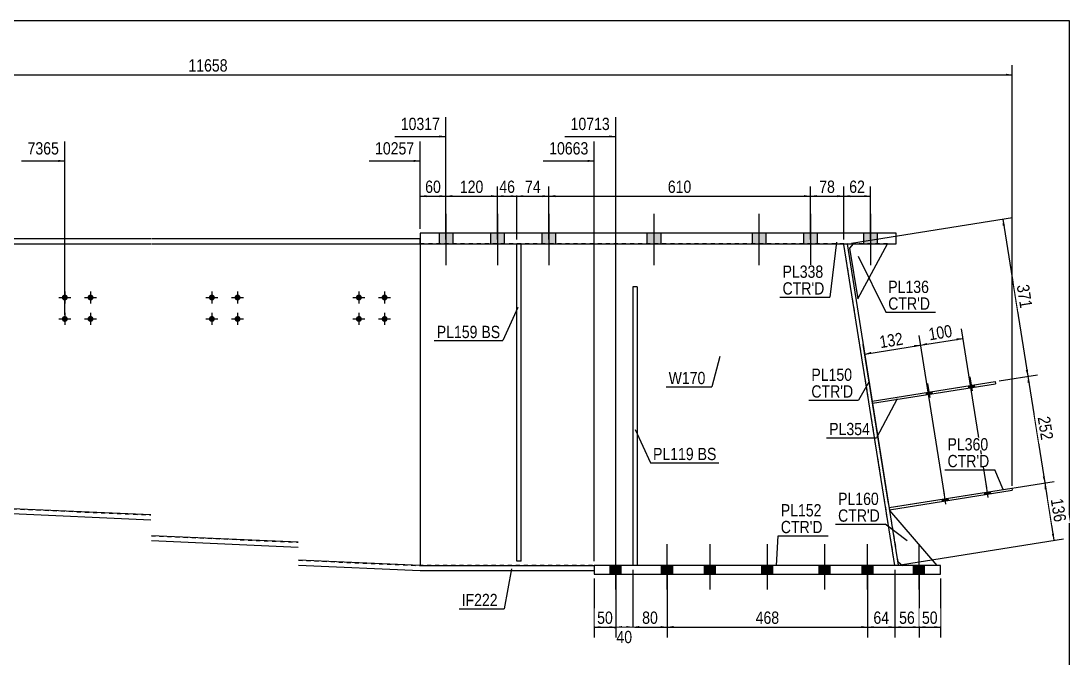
# Model space of a CAD drawing. Header units: millimetres. Extents: x -326 to 87, y -165 to 122.
# Drawn here: x -157.5 to 87.1, y -26.7 to 121.8 of the extents above; entities that cross this region are included whole.
import ezdxf

# ---------------------------------------------------------------- set-up
doc = ezdxf.new("R2010")
doc.units = ezdxf.units.MM
doc.linetypes.add('DXK_LINE_DOT1', pattern=[1.8814, 0.9407, -0.9407])
doc.styles.add('Arial Narrow', font='ARIALN.TTF', dxfattribs={"height": 0.2})

# ---------------------------------------------------------------- blocks, each defined once
blk = doc.blocks.new('Unknown-623327753-1210')
at = {"color": 5, "linetype": 'Continuous'}
for p, q in [((87.01, 121.78), (-322.99, 121.78)), ((87.01, -165.22), (87.01, 121.78))]:
    blk.add_line(p, q, dxfattribs=at)
blk = doc.blocks.new('Bolt-623327753-1234 - 1231')
at = {"linetype": 'Continuous'}
for points in [[(-78.03, 57.31, -1), (-79.43, 57.31, -1)], [(-72.03, 57.31, -1), (-73.43, 57.31, -1)], [(-78.03, 52.31, -1), (-79.43, 52.31, -1)], [(-72.03, 52.31, -1), (-73.43, 52.31, -1)]]:
    blk.add_hatch(color=3, dxfattribs=at).paths.add_polyline_path(points)
at = {"color": 3, "linetype": 'Continuous'}
for p, q in [((-80.13, 57.31), (-77.33, 57.31)), ((-78.73, 58.71), (-78.73, 55.91)), ((-74.13, 57.31), (-71.33, 57.31)), ((-72.73, 58.71), (-72.73, 55.91)), ((-80.13, 52.31), (-77.33, 52.31)), ((-78.73, 53.71), (-78.73, 50.91)), ((-74.13, 52.31), (-71.33, 52.31)), ((-72.73, 53.71), (-72.73, 50.91))]:
    blk.add_line(p, q, dxfattribs=at)
blk = doc.blocks.new('Part-623327753-1534 - 1231')
at = {"color": 2, "linetype": 'Continuous'}
for p, q in [((-40.87, 69.82), (-41.87, 69.82)), ((-41.87, -4.18), (-41.87, 69.82)), ((-40.87, -4.18), (-40.87, 69.82)), ((-40.87, -4.18), (-41.87, -4.18))]:
    blk.add_line(p, q, dxfattribs=at)
blk = doc.blocks.new('Part-623327753-1342 - 1231')
at = {"color": 2, "linetype": 'Continuous'}
for p, q in [((35.17, 69.81), (34.38, 69.69)), ((46.28, -5.19), (34.38, 69.69)), ((35.17, 69.81), (47.07, -5.06)), ((47.07, -5.06), (46.28, -5.19))]:
    blk.add_line(p, q, dxfattribs=at)
blk = doc.blocks.new('Part-623327753-1658 - 1231')
at = {"color": 2, "linetype": 'Continuous'}
blk.add_line((-174.51, 69.81), (-174.51, 13.54), dxfattribs=at)
at = {"color": 7, "linetype": 'DXK_LINE_DOT1'}
for p, q in [((-174.51, 69.81), (-161.51, 69.81)), ((-161.41, 69.81), (-127.22, 69.81)), ((-127.12, 69.81), (-92.92, 69.81)), ((-92.82, 69.81), (-64.44, 69.81)), ((-64.44, 69.81), (-64.44, -5.19)), ((-174.51, 13.54), (-161.51, 12.97)), ((-161.41, 8.12), (-127.22, 6.62)), ((-127.12, 1.76), (-92.92, 0.26)), ((-92.82, -3.94), (-64.44, -5.19))]:
    blk.add_line(p, q, dxfattribs=at)
blk = doc.blocks.new('Bolt-623327753-1344 - 1231')
at = {"linetype": 'Continuous'}
for points in [[(-17.54, -5.19), (-20.14, -5.19), (-20.14, -7.19), (-17.54, -7.19)], [(-17.54, -5.19), (-20.14, -5.19), (-20.14, -7.19), (-17.54, -7.19)], [(-5.54, -5.19), (-8.14, -5.19), (-8.14, -7.19), (-5.54, -7.19)], [(-5.54, -5.19), (-8.14, -5.19), (-8.14, -7.19), (-5.54, -7.19)], [(4.46, -5.19), (1.86, -5.19), (1.86, -7.19), (4.46, -7.19)], [(4.46, -5.19), (1.86, -5.19), (1.86, -7.19), (4.46, -7.19)], [(17.84, -5.19), (15.24, -5.19), (15.24, -7.19), (17.84, -7.19)], [(17.84, -5.19), (15.24, -5.19), (15.24, -7.19), (17.84, -7.19)], [(31.22, -5.19), (28.62, -5.19), (28.62, -7.19), (31.22, -7.19)], [(31.22, -5.19), (28.62, -5.19), (28.62, -7.19), (31.22, -7.19)], [(41.22, -5.19), (38.62, -5.19), (38.62, -7.19), (41.22, -7.19)], [(41.22, -5.19), (38.62, -5.19), (38.62, -7.19), (41.22, -7.19)], [(53.22, -5.19), (50.62, -5.19), (50.62, -7.19), (53.22, -7.19)], [(53.22, -5.19), (50.62, -5.19), (50.62, -7.19), (53.22, -7.19)]]:
    blk.add_hatch(color=3, dxfattribs=at).paths.add_polyline_path(points)
at = {"color": 3, "linetype": 'Continuous'}
for p, q in [((-18.84, -10.78), (-18.84, -0.19)), ((-18.84, -10.78), (-18.84, -0.19)), ((-6.84, -10.78), (-6.84, -0.19)), ((-6.84, -10.78), (-6.84, -0.19)), ((3.16, -10.78), (3.16, -0.19)), ((3.16, -10.78), (3.16, -0.19)), ((16.54, -10.78), (16.54, -0.19)), ((16.54, -10.78), (16.54, -0.19)), ((29.92, -10.78), (29.92, -0.19)), ((29.92, -10.78), (29.92, -0.19)), ((39.92, -10.78), (39.92, -0.19)), ((39.92, -10.78), (39.92, -0.19)), ((51.92, -10.78), (51.92, -0.19)), ((51.92, -10.78), (51.92, -0.19)), ((-20.14, -7.19), (-20.14, -5.19)), ((-20.14, -7.19), (-20.14, -5.19)), ((-17.54, -7.19), (-17.54, -5.19)), ((-17.54, -7.19), (-17.54, -5.19)), ((-8.14, -7.19), (-8.14, -5.19)), ((-8.14, -7.19), (-8.14, -5.19)), ((-5.54, -7.19), (-5.54, -5.19)), ((-5.54, -7.19), (-5.54, -5.19)), ((1.86, -7.19), (1.86, -5.19)), ((1.86, -7.19), (1.86, -5.19)), ((4.46, -7.19), (4.46, -5.19)), ((4.46, -7.19), (4.46, -5.19)), ((15.24, -7.19), (15.24, -5.19)), ((15.24, -7.19), (15.24, -5.19)), ((17.84, -7.19), (17.84, -5.19)), ((17.84, -7.19), (17.84, -5.19)), ((28.62, -7.19), (28.62, -5.19)), ((28.62, -7.19), (28.62, -5.19)), ((31.22, -7.19), (31.22, -5.19)), ((31.22, -7.19), (31.22, -5.19)), ((38.62, -7.19), (38.62, -5.19)), ((38.62, -7.19), (38.62, -5.19)), ((41.22, -7.19), (41.22, -5.19)), ((41.22, -7.19), (41.22, -5.19)), ((50.62, -7.19), (50.62, -5.19)), ((50.62, -7.19), (50.62, -5.19)), ((53.22, -7.19), (53.22, -5.19)), ((53.22, -7.19), (53.22, -5.19))]:
    blk.add_line(p, q, dxfattribs=at)
blk = doc.blocks.new('Bolt-623327753-1345 - 1231')
at = {"linetype": 'Continuous'}
for points in [[(-146.62, 57.31, -1), (-148.02, 57.31, -1)], [(-140.62, 57.31, -1), (-142.02, 57.31, -1)], [(-146.62, 52.31, -1), (-148.02, 52.31, -1)], [(-140.62, 52.31, -1), (-142.02, 52.31, -1)]]:
    blk.add_hatch(color=3, dxfattribs=at).paths.add_polyline_path(points)
at = {"color": 3, "linetype": 'Continuous'}
for p, q in [((-148.72, 57.31), (-145.92, 57.31)), ((-147.32, 58.71), (-147.32, 55.91)), ((-142.72, 57.31), (-139.92, 57.31)), ((-141.32, 58.71), (-141.32, 55.91)), ((-148.72, 52.31), (-145.92, 52.31)), ((-147.32, 53.71), (-147.32, 50.91)), ((-142.72, 52.31), (-139.92, 52.31)), ((-141.32, 53.71), (-141.32, 50.91))]:
    blk.add_line(p, q, dxfattribs=at)
blk = doc.blocks.new('Bolt-623327753-1346 - 1231')
at = {"linetype": 'Continuous'}
for points in [[(57.37, 9.79), (58.75, 10.01), (58.67, 10.51), (57.29, 10.29)], [(57.37, 9.79), (58.75, 10.01), (58.67, 10.51), (57.29, 10.29)], [(67.24, 11.37), (68.62, 11.58), (68.55, 12.08), (67.16, 11.86)], [(67.24, 11.37), (68.62, 11.58), (68.55, 12.08), (67.16, 11.86)]]:
    blk.add_hatch(color=3, dxfattribs=at).paths.add_polyline_path(points)
at = {"color": 3, "linetype": 'Continuous'}
for p, q in [((58.18, 9.11), (57.59, 12.87)), ((58.18, 9.11), (57.59, 12.87)), ((68.06, 10.68), (67.46, 14.44)), ((68.06, 10.68), (67.46, 14.44)), ((57.37, 9.79), (57.29, 10.29)), ((57.37, 9.79), (57.29, 10.29)), ((58.75, 10.01), (58.67, 10.51)), ((58.75, 10.01), (58.67, 10.51)), ((67.24, 11.37), (67.16, 11.86)), ((67.24, 11.37), (67.16, 11.86)), ((68.62, 11.58), (68.55, 12.08)), ((68.62, 11.58), (68.55, 12.08))]:
    blk.add_line(p, q, dxfattribs=at)
blk = doc.blocks.new('Bolt-623327753-5249 - 1231')
at = {"linetype": 'Continuous'}
for points in [[(63.53, 36.24), (64.91, 36.46), (64.84, 36.95), (63.45, 36.74)], [(63.53, 36.24), (64.91, 36.46), (64.84, 36.95), (63.45, 36.74)], [(53.66, 34.67), (55.04, 34.89), (54.96, 35.38), (53.58, 35.16)], [(53.66, 34.67), (55.04, 34.89), (54.96, 35.38), (53.58, 35.16)]]:
    blk.add_hatch(color=3, dxfattribs=at).paths.add_polyline_path(points)
at = {"color": 3, "linetype": 'Continuous'}
for p, q in [((54.47, 33.99), (53.96, 37.25)), ((54.47, 33.99), (53.96, 37.25)), ((63.53, 36.24), (63.45, 36.74)), ((63.53, 36.24), (63.45, 36.74)), ((64.35, 35.56), (63.83, 38.82)), ((64.35, 35.56), (63.83, 38.82)), ((64.91, 36.46), (64.84, 36.95)), ((64.91, 36.46), (64.84, 36.95)), ((53.66, 34.67), (53.58, 35.16)), ((53.66, 34.67), (53.58, 35.16)), ((55.04, 34.89), (54.96, 35.38)), ((55.04, 34.89), (54.96, 35.38))]:
    blk.add_line(p, q, dxfattribs=at)
blk = doc.blocks.new('Part-623327753-1390 - 1231')
at = {"color": 2, "linetype": 'Continuous'}
for p, q in [((-204.51, 14.85), (-204.57, 13.65)), ((-161.51, 12.97), (-204.51, 14.85)), ((-161.51, 11.76), (-204.57, 13.65)), ((-127.22, 6.62), (-161.41, 8.12)), ((-127.22, 5.42), (-161.41, 6.92)), ((-92.92, 0.26), (-127.12, 1.76)), ((-92.92, -0.94), (-127.12, 0.56)), ((-64.44, -5.19), (-92.82, -3.94)), ((-64.47, -6.39), (-92.82, -5.14)), ((-23.84, -6.39), (-64.47, -6.39)), ((-64.44, -5.19), (-23.84, -5.19)), ((-23.84, -5.19), (-23.84, -6.39))]:
    blk.add_line(p, q, dxfattribs=at)
blk = doc.blocks.new('Part-623327753-1614 - 1231')
at = {"color": 2, "linetype": 'Continuous'}
for p, q in [((36.57, 69.82), (35.73, 68.83)), ((35.73, 68.83), (37.61, 56.98)), ((37.61, 56.98), (44.57, 69.82))]:
    blk.add_line(p, q, dxfattribs=at)
at = {"color": 7, "linetype": 'DXK_LINE_DOT1'}
blk.add_line((44.57, 69.82), (36.57, 69.82), dxfattribs=at)
blk = doc.blocks.new('Part-623327753-1440 - 1231')
at = {"color": 2, "linetype": 'Continuous'}
for p, q in [((44.94, 8.33), (73.58, 12.88)), ((45.02, 7.83), (73.66, 12.39)), ((73.58, 12.88), (73.66, 12.39))]:
    blk.add_line(p, q, dxfattribs=at)
at = {"color": 7, "linetype": 'DXK_LINE_DOT1'}
blk.add_line((44.94, 8.33), (45.02, 7.83), dxfattribs=at)
blk = doc.blocks.new('Part-623327753-1585 - 1231')
at = {"color": 2, "linetype": 'Continuous'}
for p, q in [((45.05, 7.65), (56.09, -5.19)), ((46.94, -4.2), (48.09, -5.19))]:
    blk.add_line(p, q, dxfattribs=at)
at = {"color": 7, "linetype": 'DXK_LINE_DOT1'}
for p, q in [((45.05, 7.65), (46.94, -4.2)), ((56.09, -5.19), (48.09, -5.19))]:
    blk.add_line(p, q, dxfattribs=at)
blk = doc.blocks.new('Part-623327753-1462 - 1231')
at = {"color": 2, "linetype": 'Continuous'}
for p, q in [((-161.51, 71.01), (-204.51, 71.01)), ((-204.51, 69.81), (-204.51, 71.01)), ((-127.22, 71.01), (-161.41, 71.01)), ((-92.92, 71.01), (-127.12, 71.01)), ((-64.44, 71.01), (-92.82, 71.01)), ((-64.44, 69.81), (-64.44, 71.01)), ((-204.51, 69.81), (-161.51, 69.81)), ((-161.41, 69.81), (-127.22, 69.81)), ((-127.12, 69.81), (-92.92, 69.81)), ((-92.82, 69.81), (-64.44, 69.81))]:
    blk.add_line(p, q, dxfattribs=at)
blk = doc.blocks.new('Bolt-623327753-1463 - 1231')
at = {"linetype": 'Continuous'}
for points in [[(-56.84, 72.32), (-60.04, 72.32), (-60.04, 69.82), (-56.84, 69.82)], [(-56.84, 72.32), (-60.04, 72.32), (-60.04, 69.82), (-56.84, 69.82)], [(-44.84, 72.32), (-48.04, 72.32), (-48.04, 69.82), (-44.84, 69.82)], [(-44.84, 72.32), (-48.04, 72.32), (-48.04, 69.82), (-44.84, 69.82)], [(-32.84, 72.32), (-36.04, 72.32), (-36.04, 69.82), (-32.84, 69.82)], [(-32.84, 72.32), (-36.04, 72.32), (-36.04, 69.82), (-32.84, 69.82)], [(-8.34, 72.32), (-11.54, 72.32), (-11.54, 69.82), (-8.34, 69.82)], [(-8.34, 72.32), (-11.54, 72.32), (-11.54, 69.82), (-8.34, 69.82)], [(16.16, 72.32), (12.96, 72.32), (12.96, 69.82), (16.16, 69.82)], [(16.16, 72.32), (12.96, 72.32), (12.96, 69.82), (16.16, 69.82)], [(28.16, 72.32), (24.96, 72.32), (24.96, 69.82), (28.16, 69.82)], [(28.16, 72.32), (24.96, 72.32), (24.96, 69.82), (28.16, 69.82)], [(42.16, 72.32), (38.96, 72.32), (38.96, 69.82), (42.16, 69.82)], [(42.16, 72.32), (38.96, 72.32), (38.96, 69.82), (42.16, 69.82)]]:
    blk.add_hatch(color=3, dxfattribs=at).paths.add_polyline_path(points)
at = {"color": 3, "linetype": 'Continuous'}
for p, q in [((-58.44, 76.79), (-58.44, 64.82)), ((-58.44, 76.79), (-58.44, 64.82)), ((-46.44, 76.79), (-46.44, 64.82)), ((-46.44, 76.79), (-46.44, 64.82)), ((-34.44, 76.79), (-34.44, 64.82)), ((-34.44, 76.79), (-34.44, 64.82)), ((-9.94, 76.79), (-9.94, 64.82)), ((-9.94, 76.79), (-9.94, 64.82)), ((14.56, 76.79), (14.56, 64.82)), ((14.56, 76.79), (14.56, 64.82)), ((26.56, 76.79), (26.56, 64.82)), ((26.56, 76.79), (26.56, 64.82)), ((40.56, 76.79), (40.56, 64.82)), ((40.56, 76.79), (40.56, 64.82)), ((-60.04, 72.32), (-60.04, 69.82)), ((-60.04, 72.32), (-60.04, 69.82)), ((-56.84, 72.32), (-56.84, 69.82)), ((-56.84, 72.32), (-56.84, 69.82)), ((-48.04, 72.32), (-48.04, 69.82)), ((-48.04, 72.32), (-48.04, 69.82)), ((-44.84, 72.32), (-44.84, 69.82)), ((-44.84, 72.32), (-44.84, 69.82)), ((-36.04, 72.32), (-36.04, 69.82)), ((-36.04, 72.32), (-36.04, 69.82)), ((-32.84, 72.32), (-32.84, 69.82)), ((-32.84, 72.32), (-32.84, 69.82)), ((-11.54, 72.32), (-11.54, 69.82)), ((-11.54, 72.32), (-11.54, 69.82)), ((-8.34, 72.32), (-8.34, 69.82)), ((-8.34, 72.32), (-8.34, 69.82)), ((12.96, 72.32), (12.96, 69.82)), ((12.96, 72.32), (12.96, 69.82)), ((16.16, 72.32), (16.16, 69.82)), ((16.16, 72.32), (16.16, 69.82)), ((24.96, 72.32), (24.96, 69.82)), ((24.96, 72.32), (24.96, 69.82)), ((28.16, 72.32), (28.16, 69.82)), ((28.16, 72.32), (28.16, 69.82)), ((38.96, 72.32), (38.96, 69.82)), ((38.96, 72.32), (38.96, 69.82)), ((42.16, 72.32), (42.16, 69.82)), ((42.16, 72.32), (42.16, 69.82))]:
    blk.add_line(p, q, dxfattribs=at)
blk = doc.blocks.new('Part-623327753-1687 - 1231')
at = {"color": 2, "linetype": 'Continuous'}
for p, q in [((56.92, -5.19), (-23.84, -5.19)), ((-23.84, -5.19), (-23.84, -7.19)), ((-23.84, -7.19), (56.92, -7.19)), ((56.92, -7.19), (56.92, -5.19))]:
    blk.add_line(p, q, dxfattribs=at)
blk = doc.blocks.new('Part-623327753-1490 - 1231')
at = {"color": 2, "linetype": 'Continuous'}
for p, q in [((-13.84, 59.81), (-14.84, 59.81)), ((-14.84, 59.81), (-14.84, -5.19)), ((-13.84, 59.81), (-13.84, -5.19)), ((-13.84, -5.19), (-14.84, -5.19))]:
    blk.add_line(p, q, dxfattribs=at)
blk = doc.blocks.new('Part-623327753-1512 - 1231')
at = {"color": 7, "linetype": 'DXK_LINE_DOT1'}
for p, q in [((-13.84, 59.81), (-14.84, 59.81)), ((-14.84, 59.81), (-14.84, -5.19)), ((-13.84, 59.81), (-13.84, -5.19)), ((-13.84, -5.19), (-14.84, -5.19))]:
    blk.add_line(p, q, dxfattribs=at)
blk = doc.blocks.new('Part-623327753-1556 - 1231')
at = {"color": 7, "linetype": 'DXK_LINE_DOT1'}
for p, q in [((-40.87, 69.82), (-41.87, 69.82)), ((-41.87, -4.18), (-41.87, 69.82)), ((-40.87, -4.18), (-40.87, 69.82)), ((-40.87, -4.18), (-41.87, -4.18))]:
    blk.add_line(p, q, dxfattribs=at)
blk = doc.blocks.new('Part-623327753-1636 - 1231')
at = {"color": 2, "linetype": 'Continuous'}
for p, q in [((-64.44, 69.81), (-64.44, -5.19)), ((34.38, 69.69), (34.36, 69.81))]:
    blk.add_line(p, q, dxfattribs=at)
at = {"color": 7, "linetype": 'DXK_LINE_DOT1'}
for p, q in [((34.36, 69.81), (-64.44, 69.81)), ((46.28, -5.19), (34.38, 69.69)), ((-14.84, -5.19), (-64.44, -5.19)), ((46.28, -5.19), (-13.84, -5.19))]:
    blk.add_line(p, q, dxfattribs=at)
blk = doc.blocks.new('Part-623327753-1716 - 1231')
at = {"color": 2, "linetype": 'Continuous'}
for p, q in [((46.56, 72.32), (-64.44, 72.32)), ((-64.44, 72.32), (-64.44, 69.82)), ((46.56, 69.82), (46.56, 72.32)), ((-64.44, 69.82), (46.56, 69.82))]:
    blk.add_line(p, q, dxfattribs=at)
blk = doc.blocks.new('Bolt-623327753-1717 - 1231')
at = {"linetype": 'Continuous'}
for points in [[(-112.32, 57.31, -1), (-113.72, 57.31, -1)], [(-106.32, 57.31, -1), (-107.72, 57.31, -1)], [(-112.32, 52.31, -1), (-113.72, 52.31, -1)], [(-106.32, 52.31, -1), (-107.72, 52.31, -1)]]:
    blk.add_hatch(color=3, dxfattribs=at).paths.add_polyline_path(points)
at = {"color": 3, "linetype": 'Continuous'}
for p, q in [((-114.42, 57.31), (-111.62, 57.31)), ((-113.02, 58.71), (-113.02, 55.91)), ((-108.42, 57.31), (-105.62, 57.31)), ((-107.02, 58.71), (-107.02, 55.91)), ((-114.42, 52.31), (-111.62, 52.31)), ((-113.02, 53.71), (-113.02, 50.91)), ((-108.42, 52.31), (-105.62, 52.31)), ((-107.02, 53.71), (-107.02, 50.91))]:
    blk.add_line(p, q, dxfattribs=at)
blk = doc.blocks.new('Part-623327753-5248 - 1231')
at = {"color": 2, "linetype": 'Continuous'}
for p, q in [((40.99, 33.16), (69.63, 37.72)), ((41.07, 32.67), (69.71, 37.22)), ((69.63, 37.72), (69.71, 37.22))]:
    blk.add_line(p, q, dxfattribs=at)
at = {"color": 7, "linetype": 'DXK_LINE_DOT1'}
blk.add_line((40.99, 33.16), (41.07, 32.67), dxfattribs=at)
blk = doc.blocks.new('StraightDimension-623327753-4894 - 1231')
at = {"linetype": 'Continuous'}
for points in [[(47.78, -19.77), (46.28, -19.52), (47.78, -19.27)], [(50.42, -19.27), (51.92, -19.52), (50.42, -19.77)]]:
    blk.add_hatch(color=7, dxfattribs=at).paths.add_polyline_path(points)
at = {"color": 7, "linetype": 'Continuous'}
for p, q in [((46.28, -6.19), (46.28, -21.92)), ((51.92, -6.19), (51.92, -21.92)), ((46.28, -19.52), (51.92, -19.52))]:
    blk.add_line(p, q, dxfattribs=at)
at = {"color": 0}
blk.add_wipeout([(51.53, -19.37), (51.53, -15.17), (46.67, -15.17), (46.67, -19.37)], dxfattribs=at)
at = {"color": 3, "style": 'Arial Narrow'}
blk.add_text('56', height=2.863, dxfattribs=at).set_placement((47.27, -18.77))
blk = doc.blocks.new('StraightDimension-623327753-1922 - 1231')
at = {"linetype": 'Continuous'}
blk.add_hatch(color=7, dxfattribs=at).paths.add_polyline_path([(72.16, 109.49), (73.66, 109.24), (72.16, 108.99)])
at = {"color": 7, "linetype": 'Continuous'}
for p, q in [((73.66, 13.39), (73.66, 111.49)), ((-301.5, 109.24), (73.66, 109.24))]:
    blk.add_line(p, q, dxfattribs=at)
at = {"color": 0}
blk.add_wipeout([(-108.75, 109.39), (-108.75, 113.59), (-119.09, 113.59), (-119.09, 109.39)], dxfattribs=at)
at = {"color": 3, "style": 'Arial Narrow'}
blk.add_text('11658', height=2.863, dxfattribs=at).set_placement((-118.49, 109.99))
blk = doc.blocks.new('StraightDimension-623327753-1934 - 1231')
at = {"linetype": 'Continuous'}
for points in [[(40.77, 44.13), (39.25, 44.14), (40.69, 44.63)], [(50.76, 46.23), (52.28, 46.22), (50.84, 45.73)]]:
    blk.add_hatch(color=7, dxfattribs=at).paths.add_polyline_path(points)
at = {"color": 7, "linetype": 'Continuous'}
for p, q in [((57.82, 11.39), (51.93, 48.44)), ((44.79, 9.31), (38.9, 46.37)), ((39.25, 44.14), (52.28, 46.22))]:
    blk.add_line(p, q, dxfattribs=at)
at = {"color": 0}
blk.add_wipeout([(49.04, 45.85), (48.38, 50), (41.78, 48.95), (42.44, 44.8)], dxfattribs=at)
at = {"color": 3, "style": 'Arial Narrow'}
blk.add_text('132', height=2.863, rotation=9.0355, dxfattribs=at).set_placement((42.94, 45.49))
blk = doc.blocks.new('StraightDimension-623327753-1949 - 1231')
at = {"linetype": 'Continuous'}
for points in [[(53.8, 46.2), (52.28, 46.22), (53.72, 46.7)], [(60.64, 47.8), (62.16, 47.79), (60.72, 47.3)]]:
    blk.add_hatch(color=7, dxfattribs=at).paths.add_polyline_path(points)
at = {"color": 7, "linetype": 'Continuous'}
for p, q in [((67.7, 12.96), (61.81, 50.01)), ((57.82, 11.39), (51.93, 48.44)), ((52.28, 46.22), (62.16, 47.79))]:
    blk.add_line(p, q, dxfattribs=at)
at = {"color": 0}
blk.add_wipeout([(60.5, 47.67), (59.84, 51.82), (53.24, 50.77), (53.9, 46.62)], dxfattribs=at)
at = {"color": 3, "style": 'Arial Narrow'}
blk.add_text('100', height=2.863, rotation=9.0355, dxfattribs=at).set_placement((54.39, 47.31))
blk = doc.blocks.new('StraightDimension-623327753-3990 - 1231')
at = {"linetype": 'Continuous'}
blk.add_hatch(color=7, dxfattribs=at).paths.add_polyline_path([(-20.34, 95.11), (-18.84, 94.86), (-20.34, 94.61)])
at = {"color": 7, "linetype": 'Continuous'}
for p, q in [((-18.84, -6.2), (-18.84, 99.36)), ((-30.73, 94.86), (-18.84, 94.86))]:
    blk.add_line(p, q, dxfattribs=at)
at = {"color": 0}
blk.add_wipeout([(-19.61, 95.76), (-19.61, 99.96), (-29.95, 99.96), (-29.95, 95.76)], dxfattribs=at)
at = {"color": 3, "style": 'Arial Narrow'}
blk.add_text('10713', height=2.863, dxfattribs=at).set_placement((-29.35, 96.36))
blk = doc.blocks.new('StraightDimension-623327753-3991 - 1231')
at = {"linetype": 'Continuous'}
blk.add_hatch(color=7, dxfattribs=at).paths.add_polyline_path([(-25.34, 89.41), (-23.84, 89.16), (-25.34, 88.91)])
at = {"color": 7, "linetype": 'Continuous'}
for p, q in [((-23.84, -4.19), (-23.84, 93.66)), ((-35.73, 89.16), (-23.84, 89.16))]:
    blk.add_line(p, q, dxfattribs=at)
at = {"color": 0}
blk.add_wipeout([(-24.61, 90.06), (-24.61, 94.26), (-34.95, 94.26), (-34.95, 90.06)], dxfattribs=at)
at = {"color": 3, "style": 'Arial Narrow'}
blk.add_text('10663', height=2.863, dxfattribs=at).set_placement((-34.35, 90.66))
blk = doc.blocks.new('StraightDimension-623327753-3992 - 1231')
at = {"linetype": 'Continuous'}
blk.add_hatch(color=7, dxfattribs=at).paths.add_polyline_path([(-59.94, 95.11), (-58.44, 94.86), (-59.94, 94.61)])
at = {"color": 7, "linetype": 'Continuous'}
for p, q in [((-58.44, 70.81), (-58.44, 99.36)), ((-70.33, 94.86), (-58.44, 94.86))]:
    blk.add_line(p, q, dxfattribs=at)
at = {"color": 0}
blk.add_wipeout([(-59.21, 95.76), (-59.21, 99.96), (-69.56, 99.96), (-69.56, 95.76)], dxfattribs=at)
at = {"color": 3, "style": 'Arial Narrow'}
blk.add_text('10317', height=2.863, dxfattribs=at).set_placement((-68.96, 96.36))
blk = doc.blocks.new('StraightDimension-623327753-3993 - 1231')
at = {"linetype": 'Continuous'}
blk.add_hatch(color=7, dxfattribs=at).paths.add_polyline_path([(-65.94, 89.41), (-64.44, 89.16), (-65.94, 88.91)])
at = {"color": 7, "linetype": 'Continuous'}
for p, q in [((-64.44, 73.32), (-64.44, 93.66)), ((-76.33, 89.16), (-64.44, 89.16))]:
    blk.add_line(p, q, dxfattribs=at)
at = {"color": 0}
blk.add_wipeout([(-65.21, 90.06), (-65.21, 94.26), (-75.56, 94.26), (-75.56, 90.06)], dxfattribs=at)
at = {"color": 3, "style": 'Arial Narrow'}
blk.add_text('10257', height=2.863, dxfattribs=at).set_placement((-74.96, 90.66))
blk = doc.blocks.new('StraightDimension-623327753-3994 - 1231')
at = {"linetype": 'Continuous'}
blk.add_hatch(color=7, dxfattribs=at).paths.add_polyline_path([(-148.82, 89.41), (-147.32, 89.16), (-148.82, 88.91)])
at = {"color": 7, "linetype": 'Continuous'}
for p, q in [((-147.32, 53.31), (-147.32, 93.66)), ((-157.38, 89.16), (-147.32, 89.16))]:
    blk.add_line(p, q, dxfattribs=at)
at = {"color": 0}
blk.add_wipeout([(-148.09, 90.06), (-148.09, 94.26), (-156.6, 94.26), (-156.6, 90.06)], dxfattribs=at)
at = {"color": 3, "style": 'Arial Narrow'}
blk.add_text('7365', height=2.863, dxfattribs=at).set_placement((-156, 90.66))
blk = doc.blocks.new('StraightDimension-623327753-4662 - 1231')
at = {"linetype": 'Continuous'}
for points in [[(35.86, 80.7), (34.36, 80.95), (35.86, 81.2)], [(39.06, 81.2), (40.56, 80.95), (39.06, 80.7)]]:
    blk.add_hatch(color=7, dxfattribs=at).paths.add_polyline_path(points)
at = {"color": 7, "linetype": 'Continuous'}
for p, q in [((34.36, 70.81), (34.36, 83.2)), ((40.56, 70.82), (40.56, 83.2)), ((34.36, 80.95), (40.56, 80.95))]:
    blk.add_line(p, q, dxfattribs=at)
at = {"color": 0}
blk.add_wipeout([(39.89, 81.1), (39.89, 85.3), (35.03, 85.3), (35.03, 81.1)], dxfattribs=at)
at = {"color": 3, "style": 'Arial Narrow'}
blk.add_text('62', height=2.863, dxfattribs=at).set_placement((35.63, 81.7))
blk = doc.blocks.new('StraightDimension-623327753-4663 - 1231')
at = {"linetype": 'Continuous'}
for points in [[(28.06, 80.7), (26.56, 80.95), (28.06, 81.2)], [(32.86, 81.2), (34.36, 80.95), (32.86, 80.7)]]:
    blk.add_hatch(color=7, dxfattribs=at).paths.add_polyline_path(points)
at = {"color": 7, "linetype": 'Continuous'}
for p, q in [((26.56, 70.8), (26.56, 83.2)), ((34.36, 70.81), (34.36, 83.2)), ((26.56, 80.95), (34.36, 80.95))]:
    blk.add_line(p, q, dxfattribs=at)
at = {"color": 0}
blk.add_wipeout([(32.89, 81.1), (32.89, 85.3), (28.03, 85.3), (28.03, 81.1)], dxfattribs=at)
at = {"color": 3, "style": 'Arial Narrow'}
blk.add_text('78', height=2.863, dxfattribs=at).set_placement((28.63, 81.7))
blk = doc.blocks.new('StraightDimension-623327753-4664 - 1231')
at = {"linetype": 'Continuous'}
for points in [[(-32.94, 80.7), (-34.44, 80.95), (-32.94, 81.2)], [(25.06, 81.2), (26.56, 80.95), (25.06, 80.7)]]:
    blk.add_hatch(color=7, dxfattribs=at).paths.add_polyline_path(points)
at = {"color": 7, "linetype": 'Continuous'}
for p, q in [((-34.44, 70.81), (-34.44, 83.2)), ((26.56, 70.8), (26.56, 83.2)), ((-34.44, 80.95), (26.56, 80.95))]:
    blk.add_line(p, q, dxfattribs=at)
at = {"color": 0}
blk.add_wipeout([(-0.6, 81.1), (-0.6, 85.3), (-7.28, 85.3), (-7.28, 81.1)], dxfattribs=at)
at = {"color": 3, "style": 'Arial Narrow'}
blk.add_text('610', height=2.863, dxfattribs=at).set_placement((-6.68, 81.7))
blk = doc.blocks.new('StraightDimension-623327753-4665 - 1231')
at = {"linetype": 'Continuous'}
for points in [[(-40.37, 80.7), (-41.87, 80.95), (-40.37, 81.2)], [(-35.94, 81.2), (-34.44, 80.95), (-35.94, 80.7)]]:
    blk.add_hatch(color=7, dxfattribs=at).paths.add_polyline_path(points)
at = {"color": 7, "linetype": 'Continuous'}
for p, q in [((-41.87, 70.81), (-41.87, 83.2)), ((-34.44, 70.81), (-34.44, 83.2)), ((-41.87, 80.95), (-34.44, 80.95))]:
    blk.add_line(p, q, dxfattribs=at)
at = {"color": 0}
blk.add_wipeout([(-35.72, 81.1), (-35.72, 85.3), (-40.58, 85.3), (-40.58, 81.1)], dxfattribs=at)
at = {"color": 3, "style": 'Arial Narrow'}
blk.add_text('74', height=2.863, dxfattribs=at).set_placement((-39.98, 81.7))
blk = doc.blocks.new('StraightDimension-623327753-4666 - 1231')
at = {"linetype": 'Continuous'}
for points in [[(-44.94, 80.7), (-46.44, 80.95), (-44.94, 81.2)], [(-43.37, 81.2), (-41.87, 80.95), (-43.37, 80.7)]]:
    blk.add_hatch(color=7, dxfattribs=at).paths.add_polyline_path(points)
at = {"color": 7, "linetype": 'Continuous'}
for p, q in [((-46.44, 70.81), (-46.44, 83.2)), ((-41.87, 70.81), (-41.87, 83.2)), ((-46.44, 80.95), (-41.87, 80.95))]:
    blk.add_line(p, q, dxfattribs=at)
at = {"color": 0}
blk.add_wipeout([(-41.72, 81.1), (-41.72, 85.3), (-46.58, 85.3), (-46.58, 81.1)], dxfattribs=at)
at = {"color": 3, "style": 'Arial Narrow'}
blk.add_text('46', height=2.863, dxfattribs=at).set_placement((-45.98, 81.7))
blk = doc.blocks.new('StraightDimension-623327753-4667 - 1231')
at = {"linetype": 'Continuous'}
for points in [[(-56.94, 80.7), (-58.44, 80.95), (-56.94, 81.2)], [(-47.94, 81.2), (-46.44, 80.95), (-47.94, 80.7)]]:
    blk.add_hatch(color=7, dxfattribs=at).paths.add_polyline_path(points)
at = {"color": 7, "linetype": 'Continuous'}
for p, q in [((-58.44, 70.81), (-58.44, 83.2)), ((-46.44, 70.81), (-46.44, 83.2)), ((-58.44, 80.95), (-46.44, 80.95))]:
    blk.add_line(p, q, dxfattribs=at)
at = {"color": 0}
blk.add_wipeout([(-49.1, 81.1), (-49.1, 85.3), (-55.78, 85.3), (-55.78, 81.1)], dxfattribs=at)
at = {"color": 3, "style": 'Arial Narrow'}
blk.add_text('120', height=2.863, dxfattribs=at).set_placement((-55.18, 81.7))
blk = doc.blocks.new('StraightDimension-623327753-4668 - 1231')
at = {"linetype": 'Continuous'}
for points in [[(-62.94, 80.7), (-64.44, 80.95), (-62.94, 81.2)], [(-59.94, 81.2), (-58.44, 80.95), (-59.94, 80.7)]]:
    blk.add_hatch(color=7, dxfattribs=at).paths.add_polyline_path(points)
at = {"color": 7, "linetype": 'Continuous'}
for p, q in [((-64.44, 73.32), (-64.44, 83.2)), ((-58.44, 70.81), (-58.44, 83.2)), ((-64.44, 80.95), (-58.44, 80.95))]:
    blk.add_line(p, q, dxfattribs=at)
at = {"color": 0}
blk.add_wipeout([(-59.01, 81.1), (-59.01, 85.3), (-63.87, 85.3), (-63.87, 81.1)], dxfattribs=at)
at = {"color": 3, "style": 'Arial Narrow'}
blk.add_text('60', height=2.863, dxfattribs=at).set_placement((-63.27, 81.7))
blk = doc.blocks.new('StraightDimension-623327753-4893 - 1231')
at = {"linetype": 'Continuous'}
for points in [[(53.42, -19.77), (51.92, -19.52), (53.42, -19.27)], [(55.42, -19.27), (56.92, -19.52), (55.42, -19.77)]]:
    blk.add_hatch(color=7, dxfattribs=at).paths.add_polyline_path(points)
at = {"color": 7, "linetype": 'Continuous'}
for p, q in [((51.92, -6.19), (51.92, -21.92)), ((56.92, -8.19), (56.92, -21.92)), ((51.92, -19.52), (56.92, -19.52))]:
    blk.add_line(p, q, dxfattribs=at)
at = {"color": 0}
blk.add_wipeout([(56.85, -19.37), (56.85, -15.17), (51.99, -15.17), (51.99, -19.37)], dxfattribs=at)
at = {"color": 3, "style": 'Arial Narrow'}
blk.add_text('50', height=2.863, dxfattribs=at).set_placement((52.59, -18.77))
blk = doc.blocks.new('StraightDimension-623327753-4895 - 1231')
at = {"linetype": 'Continuous'}
for points in [[(41.42, -19.77), (39.92, -19.52), (41.42, -19.27)], [(44.78, -19.27), (46.28, -19.52), (44.78, -19.77)]]:
    blk.add_hatch(color=7, dxfattribs=at).paths.add_polyline_path(points)
at = {"color": 7, "linetype": 'Continuous'}
for p, q in [((39.92, -6.19), (39.92, -21.92)), ((46.28, -6.19), (46.28, -21.92)), ((39.92, -19.52), (46.28, -19.52))]:
    blk.add_line(p, q, dxfattribs=at)
at = {"color": 0}
blk.add_wipeout([(45.53, -19.37), (45.53, -15.17), (40.67, -15.17), (40.67, -19.37)], dxfattribs=at)
at = {"color": 3, "style": 'Arial Narrow'}
blk.add_text('64', height=2.863, dxfattribs=at).set_placement((41.27, -18.77))
blk = doc.blocks.new('StraightDimension-623327753-4896 - 1231')
at = {"linetype": 'Continuous'}
for points in [[(-5.34, -19.77), (-6.84, -19.52), (-5.34, -19.27)], [(38.42, -19.27), (39.92, -19.52), (38.42, -19.77)]]:
    blk.add_hatch(color=7, dxfattribs=at).paths.add_polyline_path(points)
at = {"color": 7, "linetype": 'Continuous'}
for p, q in [((-6.84, -6.19), (-6.84, -21.92)), ((39.92, -6.19), (39.92, -21.92)), ((-6.84, -19.52), (39.92, -19.52))]:
    blk.add_line(p, q, dxfattribs=at)
at = {"color": 0}
blk.add_wipeout([(19.88, -19.37), (19.88, -15.17), (13.2, -15.17), (13.2, -19.37)], dxfattribs=at)
at = {"color": 3, "style": 'Arial Narrow'}
blk.add_text('468', height=2.863, dxfattribs=at).set_placement((13.8, -18.77))
blk = doc.blocks.new('StraightDimension-623327753-4897 - 1231')
at = {"linetype": 'Continuous'}
for points in [[(-13.34, -19.77), (-14.84, -19.52), (-13.34, -19.27)], [(-8.34, -19.27), (-6.84, -19.52), (-8.34, -19.77)]]:
    blk.add_hatch(color=7, dxfattribs=at).paths.add_polyline_path(points)
at = {"color": 7, "linetype": 'Continuous'}
for p, q in [((-14.84, -6.19), (-14.84, -21.92)), ((-6.84, -6.19), (-6.84, -21.92)), ((-14.84, -19.52), (-6.84, -19.52))]:
    blk.add_line(p, q, dxfattribs=at)
at = {"color": 0}
blk.add_wipeout([(-8.41, -19.37), (-8.41, -15.17), (-13.26, -15.17), (-13.26, -19.37)], dxfattribs=at)
at = {"color": 3, "style": 'Arial Narrow'}
blk.add_text('80', height=2.863, dxfattribs=at).set_placement((-12.66, -18.77))
blk = doc.blocks.new('StraightDimension-623327753-4898 - 1231')
at = {"linetype": 'Continuous'}
for points in [[(-17.34, -19.77), (-18.84, -19.52), (-17.34, -19.27)], [(-16.34, -19.27), (-14.84, -19.52), (-16.34, -19.77)]]:
    blk.add_hatch(color=7, dxfattribs=at).paths.add_polyline_path(points)
at = {"color": 7, "linetype": 'Continuous'}
for p, q in [((-18.84, -6.19), (-18.84, -21.77)), ((-14.84, -6.19), (-14.84, -21.77)), ((-18.84, -19.52), (-14.84, -19.52))]:
    blk.add_line(p, q, dxfattribs=at)
at = {"color": 0}
blk.add_wipeout([(-14.41, -23.87), (-14.41, -19.67), (-19.26, -19.67), (-19.26, -23.87)], dxfattribs=at)
at = {"color": 3, "style": 'Arial Narrow'}
blk.add_text('40', height=2.863, dxfattribs=at).set_placement((-18.66, -23.27))
blk = doc.blocks.new('StraightDimension-623327753-4899 - 1231')
at = {"linetype": 'Continuous'}
for points in [[(-22.34, -19.77), (-23.84, -19.52), (-22.34, -19.27)], [(-20.34, -19.27), (-18.84, -19.52), (-20.34, -19.77)]]:
    blk.add_hatch(color=7, dxfattribs=at).paths.add_polyline_path(points)
at = {"color": 7, "linetype": 'Continuous'}
for p, q in [((-18.84, -6.19), (-18.84, -21.92)), ((-23.84, -8.19), (-23.84, -21.92)), ((-23.84, -19.52), (-18.84, -19.52))]:
    blk.add_line(p, q, dxfattribs=at)
at = {"color": 0}
blk.add_wipeout([(-18.91, -19.37), (-18.91, -15.17), (-23.76, -15.17), (-23.76, -19.37)], dxfattribs=at)
at = {"color": 3, "style": 'Arial Narrow'}
blk.add_text('50', height=2.863, dxfattribs=at).set_placement((-23.16, -18.77))
blk = doc.blocks.new('StraightDimension-623327753-5802 - 1231')
at = {"linetype": 'Continuous'}
for points in [[(81.23, 12.58), (81.24, 14.1), (81.72, 12.65)], [(83.38, 2.23), (83.37, 0.71), (82.88, 2.15)]]:
    blk.add_hatch(color=7, dxfattribs=at).paths.add_polyline_path(points)
at = {"color": 7, "linetype": 'Continuous'}
for p, q in [((45.93, 8.48), (83.46, 14.45)), ((81.24, 14.1), (83.37, 0.71)), ((48.06, -4.9), (85.59, 1.06))]:
    blk.add_line(p, q, dxfattribs=at)
at = {"color": 0}
blk.add_wipeout([(82.98, 4.13), (87.12, 4.79), (86.07, 11.39), (81.93, 10.73)], dxfattribs=at)
at = {"color": 3, "style": 'Arial Narrow'}
blk.add_text('136', height=2.863, rotation=-80.9647, dxfattribs=at).set_placement((82.61, 10.23))
blk = doc.blocks.new('StraightDimension-623327753-5803 - 1231')
at = {"linetype": 'Continuous'}
for points in [[(77.28, 37.41), (77.29, 38.94), (77.77, 37.49)], [(81.25, 15.62), (81.24, 14.1), (80.76, 15.54)]]:
    blk.add_hatch(color=7, dxfattribs=at).paths.add_polyline_path(points)
at = {"color": 7, "linetype": 'Continuous'}
for p, q in [((70.62, 37.87), (79.51, 39.29)), ((77.29, 38.94), (81.24, 14.1)), ((45.93, 8.48), (83.46, 14.45))]:
    blk.add_line(p, q, dxfattribs=at)
at = {"color": 0}
blk.add_wipeout([(79.94, 23.24), (84.08, 23.9), (83.03, 30.5), (78.89, 29.84)], dxfattribs=at)
at = {"color": 3, "style": 'Arial Narrow'}
blk.add_text('252', height=2.863, rotation=-80.9647, dxfattribs=at).set_placement((79.57, 29.34))
blk = doc.blocks.new('StraightDimension-623327753-5804 - 1231')
at = {"linetype": 'Continuous'}
for points in [[(71.45, 74.07), (71.46, 75.59), (71.94, 74.14)], [(77.3, 40.46), (77.29, 38.94), (76.81, 40.38)]]:
    blk.add_hatch(color=7, dxfattribs=at).paths.add_polyline_path(points)
at = {"color": 7, "linetype": 'Continuous'}
for p, q in [((36.16, 69.97), (73.68, 75.94)), ((71.46, 75.59), (77.29, 38.94)), ((70.62, 37.87), (79.51, 39.29))]:
    blk.add_line(p, q, dxfattribs=at)
at = {"color": 0}
blk.add_wipeout([(75.05, 53.98), (79.2, 54.64), (78.15, 61.24), (74, 60.58)], dxfattribs=at)
at = {"color": 3, "style": 'Arial Narrow'}
blk.add_text('371', height=2.863, rotation=-80.9647, dxfattribs=at).set_placement((74.68, 60.09))
blk = doc.blocks.new('Mark-623327753-1632 - 1231')
at = {"color": 7, "linetype": 'Continuous'}
blk.add_line((5.46, 43.58), (3.6, 36.51), dxfattribs=at)
at = {"color": 0}
blk.add_wipeout([(2.1, 37.11), (2.1, 40.11), (-6.49, 40.11), (-6.49, 37.11)], dxfattribs=at)
blk.add_wipeout([(2.1, 37.11), (2.1, 40.11), (-6.49, 40.11), (-6.49, 37.11)], dxfattribs=at)
at = {"color": 7, "linetype": 'Continuous'}
blk.add_line((-7.09, 36.51), (3.6, 36.51), dxfattribs=at)
at = {"color": 3, "style": 'Arial Narrow'}
blk.add_text('W170', height=2.863, dxfattribs=at).set_placement((-6.49, 37.11))
blk = doc.blocks.new('Mark-623327753-1338 - 1231')
at = {"color": 7, "linetype": 'Continuous'}
blk.add_line((40.27, 37.74), (37.8, 33.38), dxfattribs=at)
at = {"color": 0}
blk.add_wipeout([(36.3, 37.88), (36.3, 40.88), (26.8, 40.88), (26.8, 37.88)], dxfattribs=at)
blk.add_wipeout([(36.3, 37.88), (36.3, 40.88), (26.8, 40.88), (26.8, 37.88)], dxfattribs=at)
blk.add_wipeout([(36.55, 33.98), (36.55, 36.98), (26.8, 36.98), (26.8, 33.98)], dxfattribs=at)
blk.add_wipeout([(36.55, 33.98), (36.55, 36.98), (26.8, 36.98), (26.8, 33.98)], dxfattribs=at)
at = {"color": 7, "linetype": 'Continuous'}
blk.add_line((26.2, 33.38), (37.8, 33.38), dxfattribs=at)
at = {"color": 3, "style": 'Arial Narrow'}
blk.add_text('PL150', height=2.863, dxfattribs=at).set_placement((26.8, 37.88))
at = {"color": 1, "style": 'Arial Narrow'}
blk.add_text("CTR'D", height=2.863, dxfattribs=at).set_placement((26.8, 33.98))
blk = doc.blocks.new('Mark-623327753-1712 - 1231')
at = {"color": 7, "linetype": 'Continuous'}
blk.add_line((32.69, 70.19), (31.09, 57.4), dxfattribs=at)
at = {"color": 0}
blk.add_wipeout([(29.59, 61.9), (29.59, 64.9), (20.08, 64.9), (20.08, 61.9)], dxfattribs=at)
blk.add_wipeout([(29.59, 61.9), (29.59, 64.9), (20.08, 64.9), (20.08, 61.9)], dxfattribs=at)
blk.add_wipeout([(29.84, 58), (29.84, 61), (20.08, 61), (20.08, 58)], dxfattribs=at)
blk.add_wipeout([(29.84, 58), (29.84, 61), (20.08, 61), (20.08, 58)], dxfattribs=at)
at = {"color": 7, "linetype": 'Continuous'}
blk.add_line((19.48, 57.4), (31.09, 57.4), dxfattribs=at)
at = {"color": 3, "style": 'Arial Narrow'}
blk.add_text('PL338', height=2.863, dxfattribs=at).set_placement((20.08, 61.9))
at = {"color": 1, "style": 'Arial Narrow'}
blk.add_text("CTR'D", height=2.863, dxfattribs=at).set_placement((20.08, 58))
blk = doc.blocks.new('Mark-623327753-1386 - 1231')
at = {"color": 7, "linetype": 'Continuous'}
blk.add_line((-43.17, -5.95), (-44.87, -15.25), dxfattribs=at)
at = {"color": 0}
blk.add_wipeout([(-46.37, -14.65), (-46.37, -11.65), (-54.77, -11.65), (-54.77, -14.65)], dxfattribs=at)
blk.add_wipeout([(-46.37, -14.65), (-46.37, -11.65), (-54.77, -11.65), (-54.77, -14.65)], dxfattribs=at)
at = {"color": 7, "linetype": 'Continuous'}
blk.add_line((-55.37, -15.25), (-44.87, -15.25), dxfattribs=at)
at = {"color": 3, "style": 'Arial Narrow'}
blk.add_text('IF222', height=2.863, dxfattribs=at).set_placement((-54.77, -14.65))
blk = doc.blocks.new('MarkSet-623327753-3814 - 1231')
at = {"color": 0}
blk.add_wipeout([(-51.06, 47.85), (-51.06, 50.85), (-60.56, 50.85), (-60.56, 47.85)], dxfattribs=at)
blk.add_wipeout([(-51.06, 47.85), (-51.06, 50.85), (-60.56, 50.85), (-60.56, 47.85)], dxfattribs=at)
blk.add_wipeout([(-45.77, 47.85), (-45.77, 50.85), (-50.16, 50.85), (-50.16, 47.85)], dxfattribs=at)
blk.add_wipeout([(-45.77, 47.85), (-45.77, 50.85), (-50.16, 50.85), (-50.16, 47.85)], dxfattribs=at)
at = {"color": 7, "linetype": 'Continuous'}
for p in [(-41.64, 54.99), (-61.16, 47.25)]:
    blk.add_line(p, (-45.17, 47.25), dxfattribs=at)
at = {"color": 3, "style": 'Arial Narrow'}
for s, p in [('PL159', (-60.56, 47.85)), ('BS', (-50.16, 47.85))]:
    blk.add_text(s, height=2.863, dxfattribs=at).set_placement(p)
blk = doc.blocks.new('Mark-623327753-1581 - 1231')
at = {"color": 7, "linetype": 'Continuous'}
blk.add_line((49.15, 0.55), (44.03, 4.44), dxfattribs=at)
at = {"color": 0}
blk.add_wipeout([(42.53, 8.94), (42.53, 11.94), (33.03, 11.94), (33.03, 8.94)], dxfattribs=at)
blk.add_wipeout([(42.53, 8.94), (42.53, 11.94), (33.03, 11.94), (33.03, 8.94)], dxfattribs=at)
blk.add_wipeout([(42.78, 5.04), (42.78, 8.04), (33.03, 8.04), (33.03, 5.04)], dxfattribs=at)
blk.add_wipeout([(42.78, 5.04), (42.78, 8.04), (33.03, 8.04), (33.03, 5.04)], dxfattribs=at)
at = {"color": 7, "linetype": 'Continuous'}
blk.add_line((32.43, 4.44), (44.03, 4.44), dxfattribs=at)
at = {"color": 3, "style": 'Arial Narrow'}
blk.add_text('PL160', height=2.863, dxfattribs=at).set_placement((33.03, 8.94))
at = {"color": 1, "style": 'Arial Narrow'}
blk.add_text("CTR'D", height=2.863, dxfattribs=at).set_placement((33.03, 5.04))
blk = doc.blocks.new('Mark-623327753-1436 - 1231')
at = {"color": 7, "linetype": 'Continuous'}
blk.add_line((71.53, 12.53), (69.56, 17.15), dxfattribs=at)
at = {"color": 0}
blk.add_wipeout([(68.06, 21.65), (68.06, 24.65), (58.55, 24.65), (58.55, 21.65)], dxfattribs=at)
blk.add_wipeout([(68.06, 21.65), (68.06, 24.65), (58.55, 24.65), (58.55, 21.65)], dxfattribs=at)
blk.add_wipeout([(68.31, 17.75), (68.31, 20.75), (58.55, 20.75), (58.55, 17.75)], dxfattribs=at)
blk.add_wipeout([(68.31, 17.75), (68.31, 20.75), (58.55, 20.75), (58.55, 17.75)], dxfattribs=at)
at = {"color": 7, "linetype": 'Continuous'}
blk.add_line((57.95, 17.15), (69.56, 17.15), dxfattribs=at)
at = {"color": 3, "style": 'Arial Narrow'}
blk.add_text('PL360', height=2.863, dxfattribs=at).set_placement((58.55, 21.65))
at = {"color": 1, "style": 'Arial Narrow'}
blk.add_text("CTR'D", height=2.863, dxfattribs=at).set_placement((58.55, 17.75))
blk = doc.blocks.new('Mark-623327753-1610 - 1231')
at = {"color": 0}
blk.add_wipeout([(54.23, 58.37), (54.23, 61.37), (44.73, 61.37), (44.73, 58.37)], dxfattribs=at)
blk.add_wipeout([(54.23, 58.37), (54.23, 61.37), (44.73, 61.37), (44.73, 58.37)], dxfattribs=at)
blk.add_wipeout([(54.48, 54.47), (54.48, 57.47), (44.73, 57.47), (44.73, 54.47)], dxfattribs=at)
blk.add_wipeout([(54.48, 54.47), (54.48, 57.47), (44.73, 57.47), (44.73, 54.47)], dxfattribs=at)
at = {"color": 7, "linetype": 'Continuous'}
for p, q in [((37.69, 66.95), (44.13, 53.87)), ((44.13, 53.87), (55.73, 53.87))]:
    blk.add_line(p, q, dxfattribs=at)
at = {"color": 3, "style": 'Arial Narrow'}
blk.add_text('PL136', height=2.863, dxfattribs=at).set_placement((44.73, 58.37))
at = {"color": 1, "style": 'Arial Narrow'}
blk.add_text("CTR'D", height=2.863, dxfattribs=at).set_placement((44.73, 54.47))
blk = doc.blocks.new('Mark-623327753-1683 - 1231')
at = {"color": 0}
blk.add_wipeout([(29.18, 6.27), (29.18, 9.27), (19.67, 9.27), (19.67, 6.27)], dxfattribs=at)
blk.add_wipeout([(29.18, 6.27), (29.18, 9.27), (19.67, 9.27), (19.67, 6.27)], dxfattribs=at)
blk.add_wipeout([(29.43, 2.37), (29.43, 5.37), (19.67, 5.37), (19.67, 2.37)], dxfattribs=at)
blk.add_wipeout([(29.43, 2.37), (29.43, 5.37), (19.67, 5.37), (19.67, 2.37)], dxfattribs=at)
at = {"color": 7, "linetype": 'Continuous'}
for p, q in [((18.65, -5.19), (19.07, 1.77)), ((19.07, 1.77), (30.68, 1.77))]:
    blk.add_line(p, q, dxfattribs=at)
at = {"color": 3, "style": 'Arial Narrow'}
blk.add_text('PL152', height=2.863, dxfattribs=at).set_placement((19.67, 6.27))
at = {"color": 1, "style": 'Arial Narrow'}
blk.add_text("CTR'D", height=2.863, dxfattribs=at).set_placement((19.67, 2.37))
blk = doc.blocks.new('MarkSet-623327753-2219 - 1231')
at = {"color": 0}
blk.add_wipeout([(-0.63, 19.4), (-0.63, 22.4), (-10.13, 22.4), (-10.13, 19.4)], dxfattribs=at)
blk.add_wipeout([(-0.63, 19.4), (-0.63, 22.4), (-10.13, 22.4), (-10.13, 19.4)], dxfattribs=at)
at = {"color": 7, "linetype": 'Continuous'}
blk.add_line((-14.27, 26.53), (-10.73, 18.8), dxfattribs=at)
at = {"color": 0}
blk.add_wipeout([(4.65, 19.4), (4.65, 22.4), (0.27, 22.4), (0.27, 19.4)], dxfattribs=at)
blk.add_wipeout([(4.65, 19.4), (4.65, 22.4), (0.27, 22.4), (0.27, 19.4)], dxfattribs=at)
at = {"color": 7, "linetype": 'Continuous'}
blk.add_line((-10.73, 18.8), (5.25, 18.8), dxfattribs=at)
at = {"color": 3, "style": 'Arial Narrow'}
for s, p in [('PL119', (-10.13, 19.4)), ('BS', (0.27, 19.4))]:
    blk.add_text(s, height=2.863, dxfattribs=at).set_placement(p)
blk = doc.blocks.new('Mark-623327753-5252 - 1231')
at = {"color": 7, "linetype": 'Continuous'}
blk.add_line((46.78, 33.71), (41.97, 24.62), dxfattribs=at)
at = {"color": 0}
blk.add_wipeout([(40.47, 25.22), (40.47, 28.22), (30.96, 28.22), (30.96, 25.22)], dxfattribs=at)
blk.add_wipeout([(40.47, 25.22), (40.47, 28.22), (30.96, 28.22), (30.96, 25.22)], dxfattribs=at)
at = {"color": 7, "linetype": 'Continuous'}
blk.add_line((30.36, 24.62), (41.97, 24.62), dxfattribs=at)
at = {"color": 3, "style": 'Arial Narrow'}
blk.add_text('PL354', height=2.863, dxfattribs=at).set_placement((30.96, 25.22))

msp = doc.modelspace()

# ---------------------------------------------------------------- block references
for name in ['Unknown-623327753-1210', 'Bolt-623327753-1463 - 1231', 'Part-623327753-1462 - 1231', 'Part-623327753-1716 - 1231', 'Part-623327753-1658 - 1231', 'Part-623327753-1636 - 1231', 'Part-623327753-1534 - 1231', 'Part-623327753-1556 - 1231', 'Part-623327753-1342 - 1231', 'Part-623327753-1614 - 1231', 'Part-623327753-1490 - 1231', 'Part-623327753-1512 - 1231', 'Bolt-623327753-1345 - 1231', 'Bolt-623327753-1717 - 1231', 'Bolt-623327753-1234 - 1231', 'Part-623327753-5248 - 1231', 'Bolt-623327753-5249 - 1231', 'Part-623327753-1390 - 1231', 'Part-623327753-1440 - 1231', 'Bolt-623327753-1346 - 1231', 'Part-623327753-1585 - 1231', 'Bolt-623327753-1344 - 1231', 'Part-623327753-1687 - 1231']:
    msp.add_blockref(name, (0, 0))

# ---------------------------------------------------------------- next in the draw order: block references
for name in ['StraightDimension-623327753-1922 - 1231', 'Mark-623327753-1386 - 1231', 'StraightDimension-623327753-4894 - 1231']:
    msp.add_blockref(name, (0, 0))

# ---------------------------------------------------------------- next in the draw order: block references
for name in ['StraightDimension-623327753-3992 - 1231', 'StraightDimension-623327753-3990 - 1231', 'StraightDimension-623327753-3994 - 1231', 'StraightDimension-623327753-4662 - 1231', 'MarkSet-623327753-3814 - 1231', 'StraightDimension-623327753-1934 - 1231', 'Mark-623327753-1632 - 1231', 'MarkSet-623327753-2219 - 1231', 'StraightDimension-623327753-4895 - 1231', 'StraightDimension-623327753-4893 - 1231']:
    msp.add_blockref(name, (0, 0))

# ---------------------------------------------------------------- next in the draw order: block references
for name in ['StraightDimension-623327753-3993 - 1231', 'StraightDimension-623327753-3991 - 1231', 'StraightDimension-623327753-4663 - 1231', 'StraightDimension-623327753-1949 - 1231', 'StraightDimension-623327753-4896 - 1231']:
    msp.add_blockref(name, (0, 0))

# ---------------------------------------------------------------- next in the draw order: block references
for name in ['StraightDimension-623327753-4664 - 1231', 'StraightDimension-623327753-5802 - 1231', 'Mark-623327753-1683 - 1231', 'StraightDimension-623327753-4897 - 1231']:
    msp.add_blockref(name, (0, 0))

# ---------------------------------------------------------------- next in the draw order: block references
for name in ['StraightDimension-623327753-4665 - 1231', 'Mark-623327753-1712 - 1231', 'StraightDimension-623327753-5803 - 1231', 'StraightDimension-623327753-4898 - 1231']:
    msp.add_blockref(name, (0, 0))

# ---------------------------------------------------------------- next in the draw order: block references
for name in ['StraightDimension-623327753-4666 - 1231', 'StraightDimension-623327753-5804 - 1231', 'Mark-623327753-1436 - 1231', 'Mark-623327753-1581 - 1231', 'StraightDimension-623327753-4899 - 1231']:
    msp.add_blockref(name, (0, 0))

# ---------------------------------------------------------------- next in the draw order: block references
for name in ['StraightDimension-623327753-4667 - 1231', 'Mark-623327753-1610 - 1231', 'Mark-623327753-1338 - 1231']:
    msp.add_blockref(name, (0, 0))

# ---------------------------------------------------------------- next in the draw order: block references
for name in ['StraightDimension-623327753-4668 - 1231', 'Mark-623327753-5252 - 1231']:
    msp.add_blockref(name, (0, 0))

doc.saveas('drawing.dxf')
